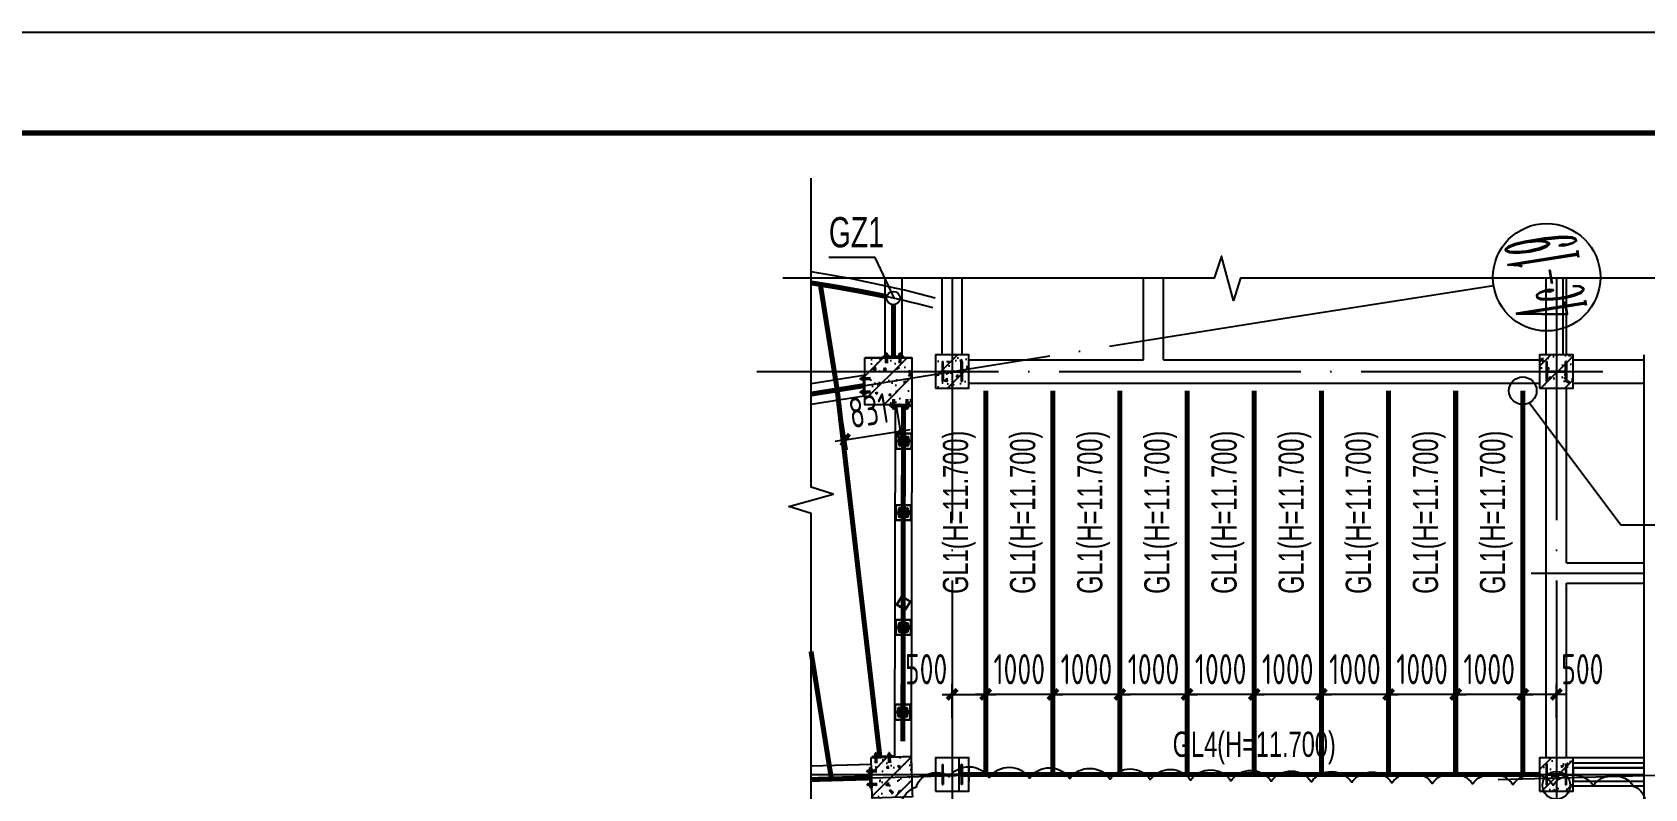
# Model space of a CAD drawing. Extents: x -803796 to -501762, y -1479216 to -846035.
# Drawn here: x -578269 to -554250, y -1356021 to -1344756 of the extents above; entities that cross this region are included whole.
import ezdxf
from ezdxf.enums import TextEntityAlignment as Align

# ---------------------------------------------------------------- set-up
doc = ezdxf.new("R2010")
doc.units = 0
doc.header["$LTSCALE"] = 1500
for name, pattern in [('CENTER', [2, 1.25, -0.25, 0.25, -0.25]), ('DASHED', [19.05, 12.7, -6.35]), ('XREF-GRID-01区$0$ACAD_ISO04W100', [30, 24, -3, 0, -3]), ('XREF-GRID-04区$0$ACAD_ISO04W100', [30, 24, -3, 0, -3])]:
    doc.linetypes.add(name, pattern=pattern)
doc.layers.get('0').update_dxf_attribs({"linetype": 'CONTINUOUS'})
doc.layers.get('Defpoints').update_dxf_attribs({"linetype": 'CONTINUOUS'})
for name, color, linetype in [('A-COL', 1, 'CONTINUOUS'), ('AR-INT DECO', 140, 'CONTINUOUS'), ('BEAM', 4, 'DASHED'), ('BORDER', 7, 'CONTINUOUS'), ('C18', 4, 'CENTER'), ('COLU_TEXT', 7, 'CONTINUOUS'), ('COLUMN', 1, 'CONTINUOUS'), ('DIM', 3, 'CONTINUOUS'), ('HATCH', 254, 'CONTINUOUS'), ('L18', 6, 'CONTINUOUS'), ('L25', 7, 'CONTINUOUS'), ('M3', 2, 'CONTINUOUS'), ('P-WALL-ORIG', 6, 'CONTINUOUS'), ('STPM_SBEAM_NUM', 7, 'CONTINUOUS'), ('STPM_SBEAM_THICK', 2, 'CONTINUOUS'), ('struc', 161, 'CONTINUOUS'), ('STXT_XG_THIN', 2, 'CONTINUOUS'), ('TEXT', 7, 'CONTINUOUS'), ('THIN', 7, 'CONTINUOUS'), ('WALL', 2, 'CONTINUOUS'), ('XREF-GRID-01区$0$A-DOTE', 14, 'XREF-GRID-01区$0$ACAD_ISO04W100'), ('XREF-GRID-04区$0$A-DOTE', 14, 'XREF-GRID-04区$0$ACAD_ISO04W100'), ('XREF-GRID-04区$0$AXIS', 3, 'CONTINUOUS')]:
    doc.layers.add(name, color=color, linetype=linetype)
doc.layers.add('点画线', color=1, linetype='CENTER', lineweight=13)
doc.layers.add('粗实线', color=7, linetype='CONTINUOUS', lineweight=30)
doc.styles.add('TSSD_Dimension', font='Tssdeng.shx', dxfattribs={"width": 0.7, "bigfont": 'hztxt.shx'})
doc.styles.add('TSSD_Label', font='tj03-romans1.shx', dxfattribs={"width": 0.7, "bigfont": 'hztxt.shx'})
doc.styles.add('XREF-GRID-04区$0$_TCH_AXIS', font='COMPLEX', dxfattribs={"bigfont": 'GBCBIG'})
doc.dimstyles.new('TSSD_150_150', dxfattribs={"dimtxt": 450, "dimasz": 150, "dimexe": 150, "dimexo": 375, "dimgap": 150, "dimtad": 1, "dimdec": 0, "dimzin": 0, "dimdsep": 46, "dimtxsty": 'TSSD_Dimension', "dimblk": 'ARCHTICK', "dimblk1": 'ARCHTICK', "dimblk2": 'ARCHTICK', "dimcen": 0, "dimdle": 150, "dimclrt": 7, "dimadec": 0, "dimazin": 0, "dimtfac": 1, "dimtdec": 0, "dimtix": 1, "dimtmove": 2, "dimatfit": 3, "dimfxl": 1, "dimtolj": 1, "dimtzin": 0, "dimarcsym": 0})
pattern_1 = [(50, (-456399.1, -1515119.74), (358.6301, -31.37607), [37.5, -412.5]), (355, (-456399.1, -1515119.74), (-69.3757, 376.0961), [30, -330]), (100.4514, (-456369.22, -1515122.36), (289.2547, 344.7198), [31.8701, -350.57106]), (46.1842, (-456399.1, -1515019.74), (533.6205, -82.7595), [56.25, -618.75]), (96.6356, (-456354.64, -1515026.64), (467.3314, 487.059), [47.8051, -525.8565]), (351.1842, (-456399.1, -1515019.74), (467.331, 487.0593), [45, -495]), (21, (-456349.1, -1515044.74), (298.45353, -201.30945), [37.5, -412.5]), (326, (-456349.1, -1515044.74), (121.6577, 362.575), [30, -330]), (71.4514, (-456324.24, -1515061.5), (420.1113, 161.26525), [31.8701, -350.57106]), (37.5, (-456399.11, -1515119.74), (6.07993, 166.44693), [0, -326, 0, -335, 0, -331.25]), (7.5, (-456399.1, -1515119.74), (131.53477, 197.20586), [0, -191, 0, -318.5, 0, -126.25]), (327.5, (-456510.61, -1515119.74), (266.91122, -11.27744), [0, -125, 0, -390, 0, -517.5]), (317.5, (-456560.6, -1515119.74), (291.59308, 50.0525), [0, -162.5, 0, -259, 0, -367.5]), (45, (-456399.1, -1515119.74), (-176.7767, 176.7767), [])]
pattern_2 = [(50, (-456399.1, -1515119.74), (358.6301, -31.37607), [37.5, -412.5]), (355, (-456399.1, -1515119.74), (-69.3757, 376.0961), [30, -330]), (100.4514, (-456369.22, -1515122.36), (289.2547, 344.7198), [31.8701, -350.57106]), (46.1842, (-456399.1, -1515019.74), (533.6205, -82.7595), [56.25, -618.75]), (96.6356, (-456354.64, -1515026.64), (467.3314, 487.059), [47.8051, -525.8565]), (351.1842, (-456399.1, -1515019.74), (467.331, 487.0593), [45, -495]), (21, (-456349.1, -1515044.74), (298.45353, -201.30945), [37.5, -412.5]), (326, (-456349.1, -1515044.74), (121.6577, 362.575), [30, -330]), (71.4514, (-456324.24, -1515061.5), (420.1113, 161.26525), [31.8701, -350.57106]), (37.5, (-456399.11, -1515119.74), (6.07993, 166.44693), [0, -326, 0, -335, 0, -331.25]), (7.5, (-456399.1, -1515119.74), (131.53477, 197.20586), [0, -191, 0, -318.5, 0, -126.25]), (327.5, (-456510.61, -1515119.74), (266.91122, -11.27744), [0, -125, 0, -390, 0, -517.5]), (317.5, (-456560.6, -1515119.74), (291.59308, 50.0525), [0, -162.5, 0, -259, 0, -367.5]), (45, (-456399.1, -1515119.74), (-176.7767, 176.7767), [])]

# ---------------------------------------------------------------- blocks, each defined once
blk = doc.blocks.new('A$C47E14B26')
at = {"layer": '点画线'}
for p, q in [((358, 912), (358, -1338)), ((1483, -213), (-767, -213))]:
    blk.add_line(p, q, dxfattribs=at)
at = {"layer": '粗实线'}
for p, q in [((-767, 912), (1483, 912)), ((-767, 912), (-767, -1338)), ((-317, -813), (-317, 387)), ((-167, -813), (-167, 387)), ((883, -813), (883, 387)), ((1033, 387), (1033, -813)), ((1483, 912), (1483, -1338)), ((-767, -1338), (1483, -1338))]:
    blk.add_line(p, q, dxfattribs=at)
for centre, start, end in [((-242, 387), 0, 180), ((958, 387), 0, 180), ((-242, -813), 180, 0), ((958, -813), 180, 0)]:
    blk.add_arc(centre, 75, start, end, dxfattribs=at)
blk = doc.blocks.new('_ArchTick')
at = {"color": 0, "linetype": 'ByBlock', "const_width": 0.4}
blk.add_lwpolyline([(-0.5, -0.5), (0.5, 0.5)], dxfattribs=at)
blk = doc.blocks.new('*D128')
at = {"layer": 'Defpoints', "color": 0, "transparency": 16777216}
for p in [(-566279, -1350082), (-565458, -1349951), (-565340, -1350694)]:
    blk.add_point(p, dxfattribs=at)
at = {"layer": 'DIM', "color": 0, "lineweight": -2, "transparency": 16777216}
for p, q in [((-565399, -1350321), (-565316, -1350842)), ((-566220, -1350452), (-566137, -1350973)), ((-566160, -1350825), (-565340, -1350694)), ((-565340, -1350694), (-565192, -1350670)), ((-566160, -1350825), (-566308, -1350849))]:
    blk.add_line(p, q, dxfattribs=at)
at = {"layer": 'DIM', "color": 0, "lineweight": -2, "transparency": 16777216, "xscale": 150, "yscale": 150, "zscale": 150}
for p, rotation in [((-566160, -1350825), 9.076245077239049), ((-565340, -1350694), 189.076245077239)]:
    blk.add_blockref('_ArchTick', p, dxfattribs=dict(at, rotation=rotation))
at = {"layer": 'DIM', "color": 7, "transparency": 16777216, "insert": (-565809, -1350389), "char_height": 450, "attachment_point": 5, "rotation": 9.0762, "style": 'TSSD_Dimension'}
blk.add_mtext('\\A1;831', dxfattribs=at)
blk = doc.blocks.new('gdf')
h = blk.add_hatch(color=4)
edge = h.paths.add_edge_path()
edge.add_arc((75802667.5, 175120681), 80, 0, 360)
at = {"color": 4}
blk.add_circle((75802667.5, 175120681), 80, dxfattribs=at)
blk = doc.blocks.new('*D319')
at = {"layer": 'Defpoints', "color": 0, "transparency": 16777216}
for p in [(-557067, -1354616), (-557067, -1355588), (-556067, -1355588)]:
    blk.add_point(p, dxfattribs=at)
at = {"layer": 'DIM', "color": 0, "lineweight": -2, "transparency": 16777216}
for p, q in [((-557067, -1354616), (-557217, -1354616)), ((-557067, -1355213), (-557067, -1354466)), ((-556067, -1354616), (-557067, -1354616)), ((-556067, -1355213), (-556067, -1354466)), ((-556067, -1354616), (-555917, -1354616))]:
    blk.add_line(p, q, dxfattribs=at)
at = {"layer": 'DIM', "color": 0, "lineweight": -2, "transparency": 16777216, "xscale": 150, "yscale": 150, "zscale": 150}
blk.add_blockref('_ArchTick', (-557067, -1354616), dxfattribs=at)
at = {"layer": 'DIM', "color": 0, "lineweight": -2, "transparency": 16777216, "xscale": 150, "yscale": 150, "zscale": 150, "rotation": 180}
blk.add_blockref('_ArchTick', (-556067, -1354616), dxfattribs=at)
at = {"layer": 'DIM', "color": 7, "transparency": 16777216, "insert": (-556567, -1354241), "char_height": 450, "attachment_point": 5, "style": 'TSSD_Dimension'}
blk.add_mtext('\\A1;1000', dxfattribs=at)
blk = doc.blocks.new('*D320')
at = {"layer": 'Defpoints', "color": 0, "transparency": 16777216}
for p in [(-558067, -1354616), (-558067, -1355588), (-557067, -1355588)]:
    blk.add_point(p, dxfattribs=at)
at = {"layer": 'DIM', "color": 0, "lineweight": -2, "transparency": 16777216}
for p, q in [((-558067, -1354616), (-558217, -1354616)), ((-558067, -1355213), (-558067, -1354466)), ((-557067, -1354616), (-558067, -1354616)), ((-557067, -1355213), (-557067, -1354466)), ((-557067, -1354616), (-556917, -1354616))]:
    blk.add_line(p, q, dxfattribs=at)
at = {"layer": 'DIM', "color": 0, "lineweight": -2, "transparency": 16777216, "xscale": 150, "yscale": 150, "zscale": 150}
blk.add_blockref('_ArchTick', (-558067, -1354616), dxfattribs=at)
at = {"layer": 'DIM', "color": 0, "lineweight": -2, "transparency": 16777216, "xscale": 150, "yscale": 150, "zscale": 150, "rotation": 180}
blk.add_blockref('_ArchTick', (-557067, -1354616), dxfattribs=at)
at = {"layer": 'DIM', "color": 7, "transparency": 16777216, "insert": (-557567, -1354241), "char_height": 450, "attachment_point": 5, "style": 'TSSD_Dimension'}
blk.add_mtext('\\A1;1000', dxfattribs=at)
blk = doc.blocks.new('*D321')
at = {"layer": 'Defpoints', "color": 0, "transparency": 16777216}
for p in [(-559067, -1354616), (-559067, -1355588), (-558067, -1355588)]:
    blk.add_point(p, dxfattribs=at)
at = {"layer": 'DIM', "color": 0, "lineweight": -2, "transparency": 16777216}
for p, q in [((-559067, -1354616), (-559217, -1354616)), ((-559067, -1355213), (-559067, -1354466)), ((-558067, -1354616), (-559067, -1354616)), ((-558067, -1355213), (-558067, -1354466)), ((-558067, -1354616), (-557917, -1354616))]:
    blk.add_line(p, q, dxfattribs=at)
at = {"layer": 'DIM', "color": 0, "lineweight": -2, "transparency": 16777216, "xscale": 150, "yscale": 150, "zscale": 150}
blk.add_blockref('_ArchTick', (-559067, -1354616), dxfattribs=at)
at = {"layer": 'DIM', "color": 0, "lineweight": -2, "transparency": 16777216, "xscale": 150, "yscale": 150, "zscale": 150, "rotation": 180}
blk.add_blockref('_ArchTick', (-558067, -1354616), dxfattribs=at)
at = {"layer": 'DIM', "color": 7, "transparency": 16777216, "insert": (-558567, -1354241), "char_height": 450, "attachment_point": 5, "style": 'TSSD_Dimension'}
blk.add_mtext('\\A1;1000', dxfattribs=at)
blk = doc.blocks.new('*D322')
at = {"layer": 'Defpoints', "color": 0, "transparency": 16777216}
for p in [(-560067, -1354616), (-560067, -1355588), (-559067, -1355588)]:
    blk.add_point(p, dxfattribs=at)
at = {"layer": 'DIM', "color": 0, "lineweight": -2, "transparency": 16777216}
for p, q in [((-560067, -1354616), (-560217, -1354616)), ((-560067, -1355213), (-560067, -1354466)), ((-559067, -1354616), (-560067, -1354616)), ((-559067, -1355213), (-559067, -1354466)), ((-559067, -1354616), (-558917, -1354616))]:
    blk.add_line(p, q, dxfattribs=at)
at = {"layer": 'DIM', "color": 0, "lineweight": -2, "transparency": 16777216, "xscale": 150, "yscale": 150, "zscale": 150}
blk.add_blockref('_ArchTick', (-560067, -1354616), dxfattribs=at)
at = {"layer": 'DIM', "color": 0, "lineweight": -2, "transparency": 16777216, "xscale": 150, "yscale": 150, "zscale": 150, "rotation": 180}
blk.add_blockref('_ArchTick', (-559067, -1354616), dxfattribs=at)
at = {"layer": 'DIM', "color": 7, "transparency": 16777216, "insert": (-559567, -1354241), "char_height": 450, "attachment_point": 5, "style": 'TSSD_Dimension'}
blk.add_mtext('\\A1;1000', dxfattribs=at)
blk = doc.blocks.new('*D323')
at = {"layer": 'Defpoints', "color": 0, "transparency": 16777216}
for p in [(-561067, -1354616), (-561067, -1355588), (-560067, -1355588)]:
    blk.add_point(p, dxfattribs=at)
at = {"layer": 'DIM', "color": 0, "lineweight": -2, "transparency": 16777216}
for p, q in [((-561067, -1354616), (-561217, -1354616)), ((-561067, -1355213), (-561067, -1354466)), ((-560067, -1354616), (-561067, -1354616)), ((-560067, -1355213), (-560067, -1354466)), ((-560067, -1354616), (-559917, -1354616))]:
    blk.add_line(p, q, dxfattribs=at)
at = {"layer": 'DIM', "color": 0, "lineweight": -2, "transparency": 16777216, "xscale": 150, "yscale": 150, "zscale": 150}
blk.add_blockref('_ArchTick', (-561067, -1354616), dxfattribs=at)
at = {"layer": 'DIM', "color": 0, "lineweight": -2, "transparency": 16777216, "xscale": 150, "yscale": 150, "zscale": 150, "rotation": 180}
blk.add_blockref('_ArchTick', (-560067, -1354616), dxfattribs=at)
at = {"layer": 'DIM', "color": 7, "transparency": 16777216, "insert": (-560567, -1354241), "char_height": 450, "attachment_point": 5, "style": 'TSSD_Dimension'}
blk.add_mtext('\\A1;1000', dxfattribs=at)
blk = doc.blocks.new('*D324')
at = {"layer": 'Defpoints', "color": 0, "transparency": 16777216}
for p in [(-562067, -1354616), (-562067, -1355588), (-561067, -1355588)]:
    blk.add_point(p, dxfattribs=at)
at = {"layer": 'DIM', "color": 0, "lineweight": -2, "transparency": 16777216}
for p, q in [((-562067, -1354616), (-562217, -1354616)), ((-562067, -1355213), (-562067, -1354466)), ((-561067, -1354616), (-562067, -1354616)), ((-561067, -1355213), (-561067, -1354466)), ((-561067, -1354616), (-560917, -1354616))]:
    blk.add_line(p, q, dxfattribs=at)
at = {"layer": 'DIM', "color": 0, "lineweight": -2, "transparency": 16777216, "xscale": 150, "yscale": 150, "zscale": 150}
blk.add_blockref('_ArchTick', (-562067, -1354616), dxfattribs=at)
at = {"layer": 'DIM', "color": 0, "lineweight": -2, "transparency": 16777216, "xscale": 150, "yscale": 150, "zscale": 150, "rotation": 180}
blk.add_blockref('_ArchTick', (-561067, -1354616), dxfattribs=at)
at = {"layer": 'DIM', "color": 7, "transparency": 16777216, "insert": (-561567, -1354241), "char_height": 450, "attachment_point": 5, "style": 'TSSD_Dimension'}
blk.add_mtext('\\A1;1000', dxfattribs=at)
blk = doc.blocks.new('*D325')
at = {"layer": 'Defpoints', "color": 0, "transparency": 16777216}
for p in [(-563067, -1354616), (-563067, -1355588), (-562067, -1355588)]:
    blk.add_point(p, dxfattribs=at)
at = {"layer": 'DIM', "color": 0, "lineweight": -2, "transparency": 16777216}
for p, q in [((-563067, -1354616), (-563217, -1354616)), ((-563067, -1355213), (-563067, -1354466)), ((-562067, -1354616), (-563067, -1354616)), ((-562067, -1355213), (-562067, -1354466)), ((-562067, -1354616), (-561917, -1354616))]:
    blk.add_line(p, q, dxfattribs=at)
at = {"layer": 'DIM', "color": 0, "lineweight": -2, "transparency": 16777216, "xscale": 150, "yscale": 150, "zscale": 150}
blk.add_blockref('_ArchTick', (-563067, -1354616), dxfattribs=at)
at = {"layer": 'DIM', "color": 0, "lineweight": -2, "transparency": 16777216, "xscale": 150, "yscale": 150, "zscale": 150, "rotation": 180}
blk.add_blockref('_ArchTick', (-562067, -1354616), dxfattribs=at)
at = {"layer": 'DIM', "color": 7, "transparency": 16777216, "insert": (-562567, -1354241), "char_height": 450, "attachment_point": 5, "style": 'TSSD_Dimension'}
blk.add_mtext('\\A1;1000', dxfattribs=at)
blk = doc.blocks.new('*D326')
at = {"layer": 'Defpoints', "color": 0, "transparency": 16777216}
for p in [(-564067, -1354616), (-564067, -1355588), (-563067, -1355588)]:
    blk.add_point(p, dxfattribs=at)
at = {"layer": 'DIM', "color": 0, "lineweight": -2, "transparency": 16777216}
for p, q in [((-564067, -1354616), (-564217, -1354616)), ((-564067, -1355213), (-564067, -1354466)), ((-563067, -1354616), (-564067, -1354616)), ((-563067, -1355213), (-563067, -1354466)), ((-563067, -1354616), (-562917, -1354616))]:
    blk.add_line(p, q, dxfattribs=at)
at = {"layer": 'DIM', "color": 0, "lineweight": -2, "transparency": 16777216, "xscale": 150, "yscale": 150, "zscale": 150}
blk.add_blockref('_ArchTick', (-564067, -1354616), dxfattribs=at)
at = {"layer": 'DIM', "color": 0, "lineweight": -2, "transparency": 16777216, "xscale": 150, "yscale": 150, "zscale": 150, "rotation": 180}
blk.add_blockref('_ArchTick', (-563067, -1354616), dxfattribs=at)
at = {"layer": 'DIM', "color": 7, "transparency": 16777216, "insert": (-563567, -1354241), "char_height": 450, "attachment_point": 5, "style": 'TSSD_Dimension'}
blk.add_mtext('\\A1;1000', dxfattribs=at)
blk = doc.blocks.new('*D488')
at = {"layer": 'Defpoints', "color": 0, "transparency": 16777216}
for p in [(-564067, -1354616), (-564567, -1355345), (-564067, -1355588)]:
    blk.add_point(p, dxfattribs=at)
at = {"layer": 'DIM', "color": 0, "lineweight": -2, "transparency": 16777216}
for p, q in [((-564717, -1354616), (-563917, -1354616)), ((-564567, -1354970), (-564567, -1354466)), ((-564067, -1355213), (-564067, -1354466))]:
    blk.add_line(p, q, dxfattribs=at)
at = {"layer": 'DIM', "color": 0, "lineweight": -2, "transparency": 16777216, "xscale": 150, "yscale": 150, "zscale": 150, "rotation": 180}
blk.add_blockref('_ArchTick', (-564567, -1354616), dxfattribs=at)
at = {"layer": 'DIM', "color": 0, "lineweight": -2, "transparency": 16777216, "xscale": 150, "yscale": 150, "zscale": 150}
blk.add_blockref('_ArchTick', (-564067, -1354616), dxfattribs=at)
at = {"layer": 'DIM', "color": 7, "transparency": 16777216, "insert": (-564954, -1354241), "char_height": 450, "attachment_point": 5, "style": 'TSSD_Dimension'}
blk.add_mtext('\\A1;500', dxfattribs=at)
blk = doc.blocks.new('*D489')
at = {"layer": 'Defpoints', "color": 0, "transparency": 16777216}
for p in [(-556067, -1354616), (-555567, -1355345), (-556067, -1355588)]:
    blk.add_point(p, dxfattribs=at)
at = {"layer": 'DIM', "color": 0, "lineweight": -2, "transparency": 16777216}
for p, q in [((-555417, -1354616), (-556217, -1354616)), ((-556067, -1355213), (-556067, -1354466)), ((-555567, -1354970), (-555567, -1354466))]:
    blk.add_line(p, q, dxfattribs=at)
at = {"layer": 'DIM', "color": 0, "lineweight": -2, "transparency": 16777216, "xscale": 150, "yscale": 150, "zscale": 150, "rotation": 180}
blk.add_blockref('_ArchTick', (-556067, -1354616), dxfattribs=at)
at = {"layer": 'DIM', "color": 0, "lineweight": -2, "transparency": 16777216, "xscale": 150, "yscale": 150, "zscale": 150}
blk.add_blockref('_ArchTick', (-555567, -1354616), dxfattribs=at)
at = {"layer": 'DIM', "color": 7, "transparency": 16777216, "insert": (-555180, -1354241), "char_height": 450, "attachment_point": 5, "style": 'TSSD_Dimension'}
blk.add_mtext('\\A1;500', dxfattribs=at)
blk = doc.blocks.new('后补墙体线')
at = {"layer": 'WALL'}
for p, q in [((-548502, -1428791, -3), (-553370, -1434369, -3)), ((-548302, -1428790, -3), (-553302, -1434519, -3)), ((-556552, -1434369, -3), (-559215, -1434369, -3)), ((-559215, -1434519, -3), (-559215, -1434369, -3)), ((-556552, -1434369, -3), (-556552, -1434619, -3)), ((-555802, -1434619, -3), (-555802, -1434369, -3)), ((-553370, -1434369, -3), (-555802, -1434369, -3)), ((-556752, -1434519, -3), (-559215, -1434519, -3)), ((-556752, -1434519, -3), (-556752, -1434819, -3)), ((-556552, -1434619, -3), (-555802, -1434619, -3)), ((-555602, -1434819, -3), (-555602, -1434519, -3)), ((-553302, -1434519, -3), (-555602, -1434519, -3)), ((-556752, -1434819, -3), (-555602, -1434819, -3))]:
    blk.add_line(p, q, dxfattribs=at)
blk = doc.blocks.new('LMM12A')
at = {"layer": 'L18'}
for p, q in [((0, 8), (0, -8)), ((10, 10), (1, 10)), ((10, 5), (1, 5)), ((11, 8), (11, -8)), ((10, -5), (1, -5)), ((10, -10), (1, -10))]:
    blk.add_line(p, q, dxfattribs=at)
for centre, radius, start, end in [((4, 8), 3.74, 136, 224), ((13, 0), 13.4, 157.1584, 202.8416), ((7, 8), 3.74, 316, 44), ((-3, 0), 13.4, 337.1584, 22.8416), ((4, -8), 3.74, 136, 224), ((7, -8), 3.74, 316, 44)]:
    blk.add_arc(centre, radius, start, end, dxfattribs=at)
blk = doc.blocks.new('A$C40232FC0')
blk.add_lwpolyline([(0, 82), (300, 82), (300, 102), (0, 102)], close=True)
at = {"layer": 'C18'}
for p, q in [((50, 0), (50, 145)), ((250, 0), (250, 145))]:
    blk.add_line(p, q, dxfattribs=at)
at = {"layer": 'L18'}
for p, q in [((39, 0), (39, 102)), ((41, 127), (41, 149)), ((41, 149), (59, 149)), ((43, 0), (43, 102)), ((45, 128), (45, 149)), ((55, 128), (55, 149)), ((57, 0), (57, 102)), ((59, 127), (59, 149)), ((60, 0), (60, 102)), ((239, 0), (239, 102)), ((241, 127), (241, 149)), ((241, 149), (259, 149)), ((243, 0), (243, 102)), ((245, 128), (245, 149)), ((255, 128), (255, 149)), ((257, 0), (257, 102)), ((259, 127), (259, 149)), ((260, 0), (260, 102))]:
    blk.add_line(p, q, dxfattribs=at)
at = {"layer": 'L25'}
for p, q in [((17, 102), (17, 110)), ((17, 110), (83, 110)), ((83, 102), (17, 102)), ((83, 110), (83, 102)), ((217, 102), (217, 110)), ((217, 110), (283, 110)), ((283, 102), (217, 102)), ((283, 110), (283, 102))]:
    blk.add_line(p, q, dxfattribs=at)
at = {"layer": 'L18', "extrusion": (0, 0, -1), "xscale": 1.666666666686069, "yscale": 1.666666666686069, "zscale": -1.666666666666666, "rotation": 90}
for p in [(-50, 110), (-250, 110)]:
    blk.add_blockref('LMM12A', p, dxfattribs=at)

msp = doc.modelspace()

# ---------------------------------------------------------------- hatches: boundary and pattern name
at = {"layer": 'HATCH'}
h = msp.add_hatch(dxfattribs=at)
h.set_pattern_fill('ARMORED', color=256, scale=50, style=0)
h.set_pattern_definition(pattern_2)
h.paths.add_polyline_path([(-565867, -1349602.4), (-565167, -1349602.4), (-565167, -1350302.4), (-565867, -1350302.4)])
h = msp.add_hatch(dxfattribs=at)
h.set_pattern_fill('ARMORED', color=256, scale=50, style=0)
h.set_pattern_definition(pattern_1)
h.paths.add_polyline_path([(-564817, -1350058.6), (-564317, -1350058.6), (-564317, -1349558.6), (-564817, -1349558.6)])
h = msp.add_hatch(dxfattribs=at)
h.set_pattern_fill('ARMORED', color=256, scale=50, style=0)
h.set_pattern_definition(pattern_1)
h.paths.add_polyline_path([(-555817, -1350058.6), (-555317, -1350058.6), (-555317, -1349558.6), (-555817, -1349558.6)])
h = msp.add_hatch(dxfattribs=at)
h.set_pattern_fill('ARMORED', color=256, scale=50, style=0)
h.set_pattern_definition(pattern_2)
h.paths.add_polyline_path([(-565158.9, -1356142.9), (-565758.7, -1356159.4), (-565775.2, -1355559.6), (-565175.4, -1355543.1), (-565160.3, -1356092.9)])
h = msp.add_hatch(dxfattribs=at)
h.set_pattern_fill('ARMORED', color=256, scale=50, style=0)
h.set_pattern_definition(pattern_1)
h.paths.add_polyline_path([(-555817, -1356058.6), (-555317, -1356058.6), (-555317, -1355558.6), (-555817, -1355558.6)])

# ---------------------------------------------------------------- linework, layer by layer
msp.add_line((-555817, -1355808.6, -3.1), (-557522, -1355808.6, -3.1))
at = {"elevation": -3.1}
for points in [[(-565314.2, -1353153.6), (-565187, -1353233.2), (-565266.5, -1353360.4), (-565393.7, -1353280.8)], [(-565312.6, -1353160.5), (-565193.9, -1353234.7), (-565268.1, -1353353.5), (-565386.8, -1353279.3)]]:
    msp.add_lwpolyline(points, close=True, dxfattribs=at)
msp.add_lwpolyline([(-565262.2, -1356569.1, -0.5205671), (-565099.6, -1355991.6, -0.5205671), (-564614.5, -1355845.9, -0.5205671), (-564014.5, -1355853.8, -0.5205671), (-563414.6, -1355861.8, -0.5205671), (-562814.6, -1355869.8, -0.5205671), (-562214.7, -1355877.8, -0.5205671), (-561614.7, -1355885.8, -0.5205671), (-561014.8, -1355893.7, -0.5205671), (-560414.8, -1355901.7, -0.5205671), (-559814.9, -1355909.7, -0.5205671), (-559214.9, -1355917.7, -0.5205671), (-558615, -1355925.6, -0.5205671), (-558015, -1355933.6, -0.5205671), (-557415.1, -1355941.6, -0.5205671), (-556815.2, -1355949.6, -0.5205671), (-556215.2, -1355957.6, -0.5205671), (-555615.3, -1355965.5, -0.5205671), (-555015.3, -1355973.5, -0.5205671), (-554415.4, -1355981.5, -0.5205671), (-554314.8, -1356421.9, -0.5205671)], format="xyb")
for centre in [(-556066.9, -1350094.8, -3.1), (-555567, -1355971, -3.1)]:
    msp.add_circle(centre, 206)
at = {"layer": 'A-COL', "elevation": -3.1}
for points in [[(-564817, -1350058.6), (-564317, -1350058.6), (-564317, -1349558.6), (-564817, -1349558.6)], [(-564817, -1350058.6), (-564317, -1350058.6), (-564317, -1349558.6), (-564817, -1349558.6)], [(-555817, -1350058.6), (-555317, -1350058.6), (-555317, -1349558.6), (-555817, -1349558.6)], [(-564817, -1356058.6), (-564317, -1356058.6), (-564317, -1355558.6), (-564817, -1355558.6)], [(-564817, -1356058.6), (-564317, -1356058.6), (-564317, -1355558.6), (-564817, -1355558.6)], [(-555817, -1356058.6), (-555317, -1356058.6), (-555317, -1355558.6), (-555817, -1355558.6)], [(-555817, -1356058.6), (-555317, -1356058.6), (-555317, -1355558.6), (-555817, -1355558.6)]]:
    msp.add_lwpolyline(points, close=True, dxfattribs=at)
at = {"layer": 'AR-INT DECO'}
msp.add_line((-554257.4, -1356709.7, -3.1), (-554257.4, -1349558.6, -3.1), dxfattribs=at)
at = {"layer": 'BEAM', "linetype": 'Continuous'}
for p, q in [((-564717, -1349558.6, -3.1), (-564717, -1348419.6, -3.1)), ((-564317, -1349983.6, -3.1), (-555817, -1349983.6, -3.1)), ((-555717, -1355558.6, -3.1), (-555717, -1350058.6, -3.1)), ((-554257.4, -1355983.6, -3.1), (-555317, -1355983.6, -3.1))]:
    msp.add_line(p, q, dxfattribs=at)
at = {"layer": 'BEAM'}
for p, q in [((-564417, -1349558.6, -3.1), (-564417, -1348419.6, -3.1)), ((-561717, -1349633.6, -3.1), (-561717, -1348419.6, -3.1)), ((-561417, -1349633.6, -3.1), (-561417, -1348419.6, -3.1)), ((-555717, -1349558.6, -3.1), (-555717, -1348419.6, -3.1)), ((-555417, -1349558.6, -3.1), (-555417, -1348419.6, -3.1)), ((-564317, -1349633.6, -3.1), (-561717, -1349633.6, -3.1)), ((-561417, -1349633.6, -3.1), (-555817, -1349633.6, -3.1)), ((-555317, -1349633.6, -3.1), (-554257.4, -1349633.6, -3.1)), ((-555417, -1352658.6, -3.1), (-555417, -1350058.6, -3.1)), ((-555317, -1349983.6, -3.1), (-554257.4, -1349983.6, -3.1)), ((-555417, -1352658.6, -3.1), (-554257.4, -1352658.6, -3.1)), ((-555417, -1352958.6, -3.1), (-554257.4, -1352958.6, -3.1)), ((-555417, -1355558.6, -3.1), (-555417, -1352958.6, -3.1)), ((-555317, -1355633.6, -3.1), (-554257.4, -1355633.6, -3.1))]:
    msp.add_line(p, q, dxfattribs=at)
at = {"layer": 'BORDER', "elevation": -3.1}
msp.add_lwpolyline([(-590861.8, -1407756.2), (-590861.8, -1344756.2), (-501761.8, -1344756.2), (-501761.8, -1407756.2)], close=True, dxfattribs=at)
at = {"layer": 'BORDER', "const_width": 75, "elevation": -3.1}
msp.add_lwpolyline([(-587111.8, -1406256.2), (-587111.8, -1346256.2), (-503261.8, -1346256.2), (-503261.8, -1406256.2)], close=True, dxfattribs=at)
at = {"layer": 'COLU_TEXT'}
for p, q in [((-565167, -1349602.4, -3.1), (-565867, -1349602.4, -3.1)), ((-565758.7, -1356159.4, -3.1), (-565775.2, -1355559.6, -3.1))]:
    msp.add_line(p, q, dxfattribs=at)
at = {"layer": 'COLUMN', "elevation": -3.1}
for points in [[(-565867, -1349602.4), (-565167, -1349602.4), (-565167, -1350302.4), (-565867, -1350302.4), (-565867, -1349602.4)], [(-565158.9, -1356142.9), (-565758.7, -1356159.4), (-565775.2, -1355559.6), (-565175.4, -1355543.1), (-565160.3, -1356092.9)]]:
    msp.add_lwpolyline(points, close=True, dxfattribs=at)
at = {"layer": 'M3'}
msp.add_line((-555467, -1349558.6, -3.1), (-555467, -1348419.6, -3.1), dxfattribs=at)
at = {"layer": 'P-WALL-ORIG', "color": 4}
for p, q in [((-564467, -1355558.6, -3.1), (-564467, -1356058.6, -3.1)), ((-554257.4, -1355558.6, -3.1), (-555467, -1355558.6, -3.1)), ((-564317, -1355708.6, -3.1), (-564317, -1355908.6, -3.1)), ((-554257.4, -1355708.6, -3.1), (-555317, -1355708.6, -3.1)), ((-555317, -1355708.6, -3.1), (-555317, -1355908.6, -3.1)), ((-555317, -1355908.6, -3.1), (-555117, -1355908.6, -3.1))]:
    msp.add_line(p, q, dxfattribs=at)
at = {"layer": 'P-WALL-ORIG', "elevation": -3.1}
for points in [[(-555317, -1355708.6), (-554257.4, -1355708.6)], [(-555317, -1355908.6), (-554257.4, -1355908.6)]]:
    msp.add_lwpolyline(points, dxfattribs=at)
at = {"layer": 'P-WALL-ORIG', "color": 4}
for radius, start, end in [(19078.9, 75.18531, 80.86148), (18928.9, 75.17714, 80.78843)]:
    msp.add_arc((-569698.8, -1367158.8, -3.1), radius, start, end, dxfattribs=at)
at = {"layer": 'STPM_SBEAM_THICK', "color": 5, "const_width": 75, "elevation": -3.1}
msp.add_lwpolyline([(-565539.5, -1348692.5, 0.0135496), (-566668.6, -1348488.3, 0.0135496)], format="xyb", dxfattribs=at)
for points in [[(-566532.5, -1348496.5), (-566278.9, -1350082.1)], [(-565442.1, -1349586.4), (-565442.1, -1348814.7)], [(-565867, -1350016.3), (-566668.6, -1350144.3)], [(-566278.9, -1350082.1), (-565642.1, -1355556)], [(-565299.9, -1355314.2), (-565291.9, -1350302.2)], [(-566668.6, -1353977), (-566364.9, -1355876)], [(-566668.6, -1355884.3), (-565766.9, -1355859.5)]]:
    msp.add_lwpolyline(points, dxfattribs=at)
at = {"layer": 'STPM_SBEAM_THICK', "const_width": 75, "elevation": -3.1}
for points in [[(-564066.9, -1350092), (-564066.9, -1355808.6)], [(-563066.9, -1350092), (-563066.9, -1355808.6)], [(-562066.9, -1350092), (-562066.9, -1355808.6)], [(-561066.9, -1350092), (-561066.9, -1355808.6)], [(-560066.9, -1350092), (-560066.9, -1355808.6)], [(-559066.9, -1350092), (-559066.9, -1355808.6)], [(-558066.9, -1350092), (-558066.9, -1355808.6)], [(-557066.9, -1350092), (-557066.9, -1355808.6)], [(-556066.9, -1350092), (-556066.9, -1355808.6)], [(-564417, -1355808.6), (-555817, -1355808.6)]]:
    msp.add_lwpolyline(points, dxfattribs=at)
at = {"layer": 'struc', "linetype": 'ByBlock'}
for p, q in [((-565567, -1348419.6, -3.1), (-565567, -1349602.4, -3.1)), ((-565317, -1348419.6, -3.1), (-565317, -1349602.4, -3.1)), ((-565859.2, -1349863.1, -3.1), (-566668.6, -1349992.4, -3.1)), ((-566668.6, -1350296.2, -3.1), (-565874.9, -1350169.4, -3.1)), ((-565417, -1350302, -3.1), (-565425.4, -1355542.7, -3.1)), ((-565167, -1350302.4, -3.1), (-565175.4, -1355543.1, -3.1)), ((-565772.4, -1355659.6, -3.1), (-566668.6, -1355684.3, -3.1))]:
    msp.add_line(p, q, dxfattribs=at)
at = {"layer": 'STXT_XG_THIN'}
for p, q in [((-564717, -1349658.6, -3.1), (-564717, -1349958.6, -3.1)), ((-564717, -1349658.6, -3.1), (-564702, -1349658.6, -3.1)), ((-564702, -1349783.6, -3.1), (-564702, -1349658.6, -3.1)), ((-564702, -1349833.6, -3.1), (-564702, -1349958.6, -3.1)), ((-564682, -1349803.6, -3.1), (-564452, -1349803.6, -3.1)), ((-564682, -1349813.6, -3.1), (-564452, -1349813.6, -3.1)), ((-564417, -1349658.6, -3.1), (-564432, -1349658.6, -3.1)), ((-564432, -1349783.6, -3.1), (-564432, -1349658.6, -3.1)), ((-564432, -1349833.6, -3.1), (-564432, -1349958.6, -3.1)), ((-564417, -1349658.6, -3.1), (-564417, -1349958.6, -3.1)), ((-555717, -1349658.6, -3.1), (-555717, -1349958.6, -3.1)), ((-555717, -1349658.6, -3.1), (-555702, -1349658.6, -3.1)), ((-555702, -1349783.6, -3.1), (-555702, -1349658.6, -3.1)), ((-555702, -1349833.6, -3.1), (-555702, -1349958.6, -3.1)), ((-555682, -1349803.6, -3.1), (-555452, -1349803.6, -3.1)), ((-555682, -1349813.6, -3.1), (-555452, -1349813.6, -3.1)), ((-555417, -1349658.6, -3.1), (-555432, -1349658.6, -3.1)), ((-555432, -1349783.6, -3.1), (-555432, -1349658.6, -3.1)), ((-555432, -1349833.6, -3.1), (-555432, -1349958.6, -3.1)), ((-555417, -1349658.6, -3.1), (-555417, -1349958.6, -3.1)), ((-564717, -1349958.6, -3.1), (-564702, -1349958.6, -3.1)), ((-564417, -1349958.6, -3.1), (-564432, -1349958.6, -3.1)), ((-555717, -1349958.6, -3.1), (-555702, -1349958.6, -3.1)), ((-555417, -1349958.6, -3.1), (-555432, -1349958.6, -3.1)), ((-564717, -1355658.6, -3.1), (-564717, -1355958.6, -3.1)), ((-564717, -1355658.6, -3.1), (-564702, -1355658.6, -3.1)), ((-564702, -1355783.6, -3.1), (-564702, -1355658.6, -3.1)), ((-564702, -1355833.6, -3.1), (-564702, -1355958.6, -3.1)), ((-564682, -1355803.6, -3.1), (-564452, -1355803.6, -3.1)), ((-564682, -1355813.6, -3.1), (-564452, -1355813.6, -3.1)), ((-564417, -1355658.6, -3.1), (-564432, -1355658.6, -3.1)), ((-564432, -1355783.6, -3.1), (-564432, -1355658.6, -3.1)), ((-564432, -1355833.6, -3.1), (-564432, -1355958.6, -3.1)), ((-564417, -1355658.6, -3.1), (-564417, -1355958.6, -3.1)), ((-564717, -1355958.6, -3.1), (-564702, -1355958.6, -3.1)), ((-564417, -1355958.6, -3.1), (-564432, -1355958.6, -3.1))]:
    msp.add_line(p, q, dxfattribs=at)
at = {"layer": 'STXT_XG_THIN', "elevation": -3.1}
msp.add_lwpolyline([(-555432, -1355783.6, -0.4142136), (-555452, -1355803.6), (-555682, -1355803.6, -0.4142136), (-555702, -1355783.6), (-555702, -1355658.6), (-555717, -1355658.6), (-555717, -1355958.6), (-555702, -1355958.6), (-555702, -1355833.6, -0.4142136), (-555682, -1355813.6), (-555452, -1355813.6, -0.4142136), (-555432, -1355833.6), (-555432, -1355958.6), (-555417, -1355958.6), (-555417, -1355658.6), (-555432, -1355658.6), (-555432, -1355783.6)], format="xyb", dxfattribs=at)
at = {"layer": 'STXT_XG_THIN'}
for centre, start, end in [((-564682, -1349783.6, -3.1), 180, 270), ((-564682, -1349833.6, -3.1), 90, 180), ((-564452, -1349783.6, -3.1), 270, 0), ((-564452, -1349833.6, -3.1), 0, 90), ((-555682, -1349783.6, -3.1), 180, 270), ((-555682, -1349833.6, -3.1), 90, 180), ((-555452, -1349783.6, -3.1), 270, 0), ((-555452, -1349833.6, -3.1), 0, 90), ((-564682, -1355783.6, -3.1), 180, 270), ((-564682, -1355833.6, -3.1), 90, 180), ((-564452, -1355783.6, -3.1), 270, 0), ((-564452, -1355833.6, -3.1), 0, 90)]:
    msp.add_arc(centre, 20, start, end, dxfattribs=at)
at = {"layer": 'TEXT'}
for p, q in [((-565712.5, -1348109.1, -3.1), (-566402.5, -1348109.1, -3.1)), ((-565424.9, -1348718.7, -3.1), (-565712.5, -1348109.1, -3.1)), ((-565167, -1350302.4, -3.1), (-565417, -1350302, -3.1)), ((-565175.4, -1355543.1, -3.1), (-565425.2, -1355550, -3.1))]:
    msp.add_line(p, q, dxfattribs=at)
msp.add_circle((-565442.1, -1348714.7, -3.1), 100, dxfattribs=at)
at = {"layer": 'THIN'}
for p, q in [((-554607.8, -1352096.3), (-555969.6, -1350276.3)), ((-553600.8, -1352096.3), (-554607.8, -1352096.3))]:
    msp.add_line(p, q, dxfattribs=at)
at = {"layer": 'THIN', "elevation": -3.1}
for points in [[(-566668.6, -1357435.1), (-566668.6, -1351921.9), (-566998.6, -1351816.9), (-566338.6, -1351636.9), (-566668.6, -1351531.9), (-566668.6, -1346930.6)], [(-553845.1, -1348419.6), (-560271.9, -1348419.6), (-560376.9, -1348749.6), (-560556.9, -1348089.6), (-560661.9, -1348419.6), (-567088.6, -1348419.6)]]:
    msp.add_lwpolyline(points, dxfattribs=at)
at = {"layer": 'XREF-GRID-01区$0$A-DOTE', "ltscale": 0.1}
for p, q in [((-564567, -1348419.6, -3.1), (-564567, -1379308.6, -3.1)), ((-564567, -1348419.6, -3.1), (-564567, -1379308.6, -3.1)), ((-555567, -1348419.6, -3.1), (-555567, -1379308.6, -3.1)), ((-555567, -1348419.6, -3.1), (-555567, -1379308.6, -3.1)), ((-567474.5, -1349808.6, -3.1), (-554257.4, -1349808.6, -3.1)), ((-567474.5, -1349808.6, -3.1), (-554257.4, -1349808.6, -3.1)), ((-566668.6, -1355808.6, -3.1), (-554257.4, -1355808.6, -3.1)), ((-566668.6, -1355808.6, -3.1), (-554257.4, -1355808.6, -3.1))]:
    msp.add_line(p, q, dxfattribs=at)
at = {"layer": 'XREF-GRID-04区$0$A-DOTE', "ltscale": 0.1}
for p, q in [((-566668.6, -1350144.3, -3.1), (-559514.5, -1348998.7, -3.1)), ((-555942, -1352808.6, -3.1), (-554257.4, -1352808.6, -3.1)), ((-566668.6, -1355884.3, -3.1), (-563445.2, -1355795.6, -3.1))]:
    msp.add_line(p, q, dxfattribs=at)
at = {"layer": 'XREF-GRID-04区$0$AXIS'}
for p, q in [((-559514.5, -1348998.7, -3.1), (-556502, -1348527.9, -3.1)), ((-556433.4, -1355884.3, -3.1), (-552611.3, -1355779.2, -3.1))]:
    msp.add_line(p, q, dxfattribs=at)
msp.add_circle((-555711.6, -1348404.3, -3.1), 800, dxfattribs=at)

# ---------------------------------------------------------------- block references
for p, rotation in [((-565592, -1349684.4, 3.1), 8.4102430916e-06), ((-565785, -1350166.3, -3.1), 89.99999999516814), ((-565192, -1350220.3, -3.1), 179.9986059521696)]:
    msp.add_blockref('A$C40232FC0', p, dxfattribs=dict(rotation=rotation))
at = {"xscale": -1}
for p, rotation in [((-565448.1, -1355632.7, 3.1), 1.576245080248588), ((-565689.1, -1355707.3, -3.1), 91.57624508024855)]:
    msp.add_blockref('A$C40232FC0', p, dxfattribs=dict(at, rotation=rotation))
msp.add_blockref('后补墙体线', (1685.2, 72960.2))
at = {"layer": 'AR-INT DECO'}
for p in [(-76367954, -176471526.4, -3.1), (-76367960.5, -176472590.4, -3.1), (-76367960.5, -176474299.4, -3.1), (-76367970, -176475562.4, -3.1)]:
    msp.add_blockref('gdf', p, dxfattribs=at)
at = {"layer": 'TEXT', "xscale": 0.1, "yscale": 0.1, "zscale": 0.1, "rotation": 359.9085405400472}
for p in [(-565322.3, -1350824.1, -3.1), (-565328.8, -1351888.1, -3.1), (-565328.8, -1353597.1, -3.1), (-565338.3, -1354860.1, -3.1)]:
    msp.add_blockref('A$C47E14B26', p, dxfattribs=at)

# ---------------------------------------------------------------- texts
at = {"layer": 'STPM_SBEAM_NUM', "style": 'TSSD_Label', "width": 0.7}
for p in [(-564216.9, -1351904.4), (-563216.9, -1351904.4), (-562216.9, -1351904.4), (-561216.9, -1351904.4), (-560216.9, -1351904.4), (-559216.9, -1351904.4), (-558216.9, -1351904.4), (-557216.9, -1351904.4), (-556216.9, -1351904.4)]:
    msp.add_text('GL1(H=11.700)', height=375, rotation=90, dxfattribs=at).set_placement(p, align=Align.BOTTOM_CENTER)
msp.add_text('GL4(H=11.700)', height=375, dxfattribs=at).set_placement((-560067, -1355658.6), align=Align.BOTTOM_CENTER)
at = {"layer": 'TEXT', "style": 'TSSD_Label', "width": 0.7}
msp.add_text('GZ1', height=450, dxfattribs=at).set_placement((-566402.5, -1347959.1, -3.1))
at = {"layer": 'XREF-GRID-04区$0$AXIS', "color": 7, "style": 'XREF-GRID-04区$0$_TCH_AXIS', "width": 0.257862}
msp.add_text('4c-19', height=1050, rotation=99.07625, dxfattribs=at).set_placement((-555106.8, -1348927.9, -3.1), (-555300, -1347718.3, -3.1), align=Align.FIT)

# ---------------------------------------------------------------- dimensions: what is measured, and where the dimension line sits
at = {"layer": 'DIM'}
for p1, p2, distance, picture, middle in [((-566278.9, -1350082.1, -3.1), (-565458.4, -1349951, -3.1), -752.2, '*D128', (-565809.1, -1350389, -3.1)), ((-556066.9, -1355588.2, -3.1), (-557066.9, -1355588.2, -3.1), -972.3, '*D319', (-556566.9, -1354240.9, -3.1))]:
    dim = msp.add_aligned_dim(p1=p1, p2=p2, distance=distance, dimstyle='TSSD_150_150', dxfattribs=at)
    dim.commit()
    dim.dimension.update_dxf_attribs({"geometry": picture, "text_midpoint": middle})
dim = msp.add_linear_dim(base=(-564066.9, -1354615.9, -3.1), p1=(-564567, -1355344.8, -3.1), p2=(-564066.9, -1355588.2, -3.1), angle=180, dimstyle='TSSD_150_150', dxfattribs=at)
dim.commit()
dim.dimension.update_dxf_attribs({"geometry": '*D488', "text_midpoint": (-564954.2, -1354240.9, -3.1), "dimtype": 160})
for base, p1, p2, picture, middle in [((-564066.9, -1354615.9, -3.1), (-563066.9, -1355588.2, -3.1), (-564066.9, -1355588.2, -3.1), '*D326', (-563566.9, -1354240.9, -3.1)), ((-563066.9, -1354615.9, -3.1), (-562066.9, -1355588.2, -3.1), (-563066.9, -1355588.2, -3.1), '*D325', (-562566.9, -1354240.9, -3.1)), ((-562066.9, -1354615.9, -3.1), (-561066.9, -1355588.2, -3.1), (-562066.9, -1355588.2, -3.1), '*D324', (-561566.9, -1354240.9, -3.1)), ((-561066.9, -1354615.9, -3.1), (-560066.9, -1355588.2, -3.1), (-561066.9, -1355588.2, -3.1), '*D323', (-560566.9, -1354240.9, -3.1)), ((-560066.9, -1354615.9, -3.1), (-559066.9, -1355588.2, -3.1), (-560066.9, -1355588.2, -3.1), '*D322', (-559566.9, -1354240.9, -3.1)), ((-559066.9, -1354615.9, -3.1), (-558066.9, -1355588.2, -3.1), (-559066.9, -1355588.2, -3.1), '*D321', (-558566.9, -1354240.9, -3.1)), ((-558066.9, -1354615.9, -3.1), (-557066.9, -1355588.2, -3.1), (-558066.9, -1355588.2, -3.1), '*D320', (-557566.9, -1354240.9, -3.1))]:
    dim = msp.add_linear_dim(base=base, p1=p1, p2=p2, dimstyle='TSSD_150_150', dxfattribs=at)
    dim.commit()
    dim.dimension.update_dxf_attribs({"geometry": picture, "text_midpoint": middle})
dim = msp.add_linear_dim(base=(-556066.9, -1354615.9, -3.1), p1=(-555566.7, -1355344.8, -3.1), p2=(-556066.9, -1355588.2, -3.1), dimstyle='TSSD_150_150', dxfattribs=at)
dim.commit()
dim.dimension.update_dxf_attribs({"geometry": '*D489', "text_midpoint": (-555179.6, -1354240.9, -3.1), "dimtype": 160})

doc.saveas('drawing.dxf')
